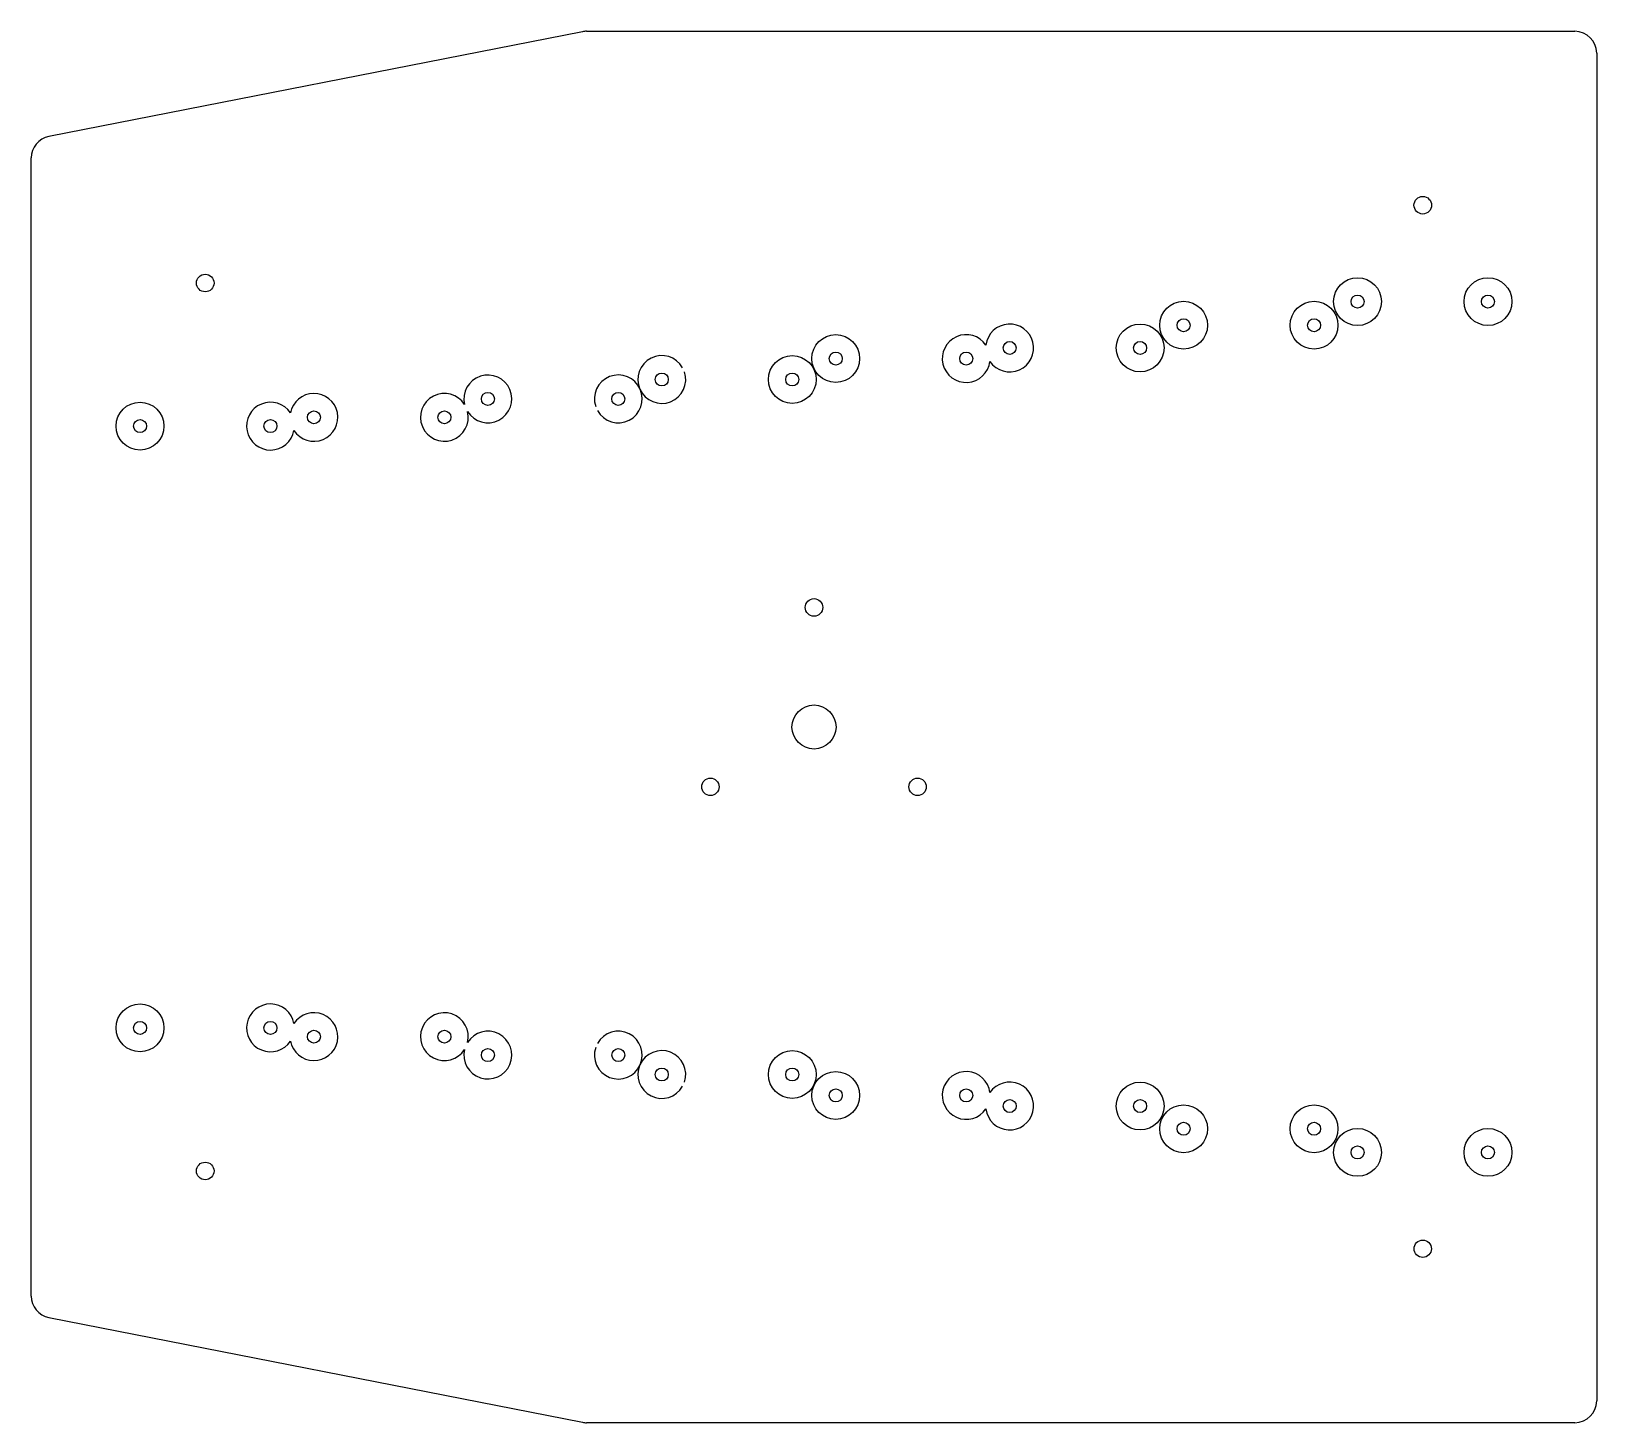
# Model space of a CAD drawing. Extents: x -9 to 9, y -8 to 8.
import ezdxf

# ---------------------------------------------------------------- set-up
doc = ezdxf.new("R2010")
doc.units = 0
doc.layers.get('0').update_dxf_attribs({"linetype": 'CONTINUOUS'})

msp = doc.modelspace()

# ---------------------------------------------------------------- linework, layer by layer
at = {"color": 7, "linetype": 'CONTINUOUS'}
for p, q in [((-2.663, 7.995), (-8.798, 6.79)), ((-2.615, 8), (8.75, 8)), ((9, 7.75), (9, -7.75)), ((-9, -6.544), (-9, 6.544)), ((-8.798, -6.79), (-2.663, -7.995)), ((8.75, -8), (-2.615, -8))]:
    msp.add_line(p, q, dxfattribs=at)
for centre, radius in [((7, 6), 0.101), ((-7, 5.105), 0.101), ((6.25, 4.892), 0.275), ((7.75, 4.892), 0.275), ((4.25, 4.62), 0.275), ((5.75, 4.62), 0.275), ((6.25, 4.892), 0.0747), ((7.75, 4.892), 0.0747), ((4.25, 4.62), 0.0748), ((5.75, 4.62), 0.0748), ((0.25, 4.237), 0.275), ((3.75, 4.359), 0.275), ((2.25, 4.359), 0.0747), ((3.75, 4.359), 0.0747), ((-0.25, 3.996), 0.275), ((0.25, 4.237), 0.0747), ((1.75, 4.237), 0.0747), ((-1.75, 3.996), 0.0747), ((-0.25, 3.996), 0.0747), ((-3.75, 3.773), 0.0747), ((-2.25, 3.773), 0.0748), ((-7.75, 3.46), 0.275), ((-5.75, 3.561), 0.0747), ((-4.25, 3.561), 0.0747), ((-7.75, 3.46), 0.0748), ((-6.25, 3.46), 0.0747), ((0, 1.375), 0.101), ((0, 0), 0.253), ((-1.191, -0.688), 0.1), ((1.191, -0.688), 0.1), ((-7.75, -3.46), 0.275), ((-7.75, -3.46), 0.0748), ((-6.25, -3.46), 0.0747), ((-5.75, -3.561), 0.0748), ((-4.25, -3.561), 0.0747), ((-3.75, -3.773), 0.0748), ((-2.25, -3.773), 0.0747), ((-0.25, -3.996), 0.275), ((-1.75, -3.996), 0.0747), ((-0.25, -3.996), 0.0747), ((0.25, -4.237), 0.275), ((3.75, -4.359), 0.275), ((0.25, -4.237), 0.0747), ((1.75, -4.237), 0.0747), ((2.25, -4.359), 0.0748), ((3.75, -4.359), 0.0747), ((4.25, -4.62), 0.275), ((5.75, -4.62), 0.275), ((4.25, -4.62), 0.0748), ((5.75, -4.62), 0.0748), ((6.25, -4.892), 0.275), ((7.75, -4.892), 0.275), ((6.25, -4.892), 0.0747), ((7.75, -4.892), 0.0747), ((-7, -5.105), 0.101), ((7, -6), 0.1)]:
    msp.add_circle(centre, radius, dxfattribs=at)
for centre, radius, start, end in [((-2.615, 7.75), 0.25, 90, 101.1178), ((8.75, 7.75), 0.25, 0, 90), ((-8.75, 6.544), 0.25, 101.1178, 180), ((1.75, 4.237), 0.275, 34.3531, 353.0281), ((2.25, 4.359), 0.275, 214.3531, 173.0281), ((-1.75, 3.996), 0.275, 29.423, 18.7081), ((-3.75, 3.773), 0.275, 212.1181, 193.7775), ((-2.25, 3.773), 0.275, 209.423, 198.7081), ((-5.75, 3.561), 0.275, 213.4063, 169.5439), ((-4.25, 3.561), 0.275, 32.1181, 13.7775), ((-6.25, 3.46), 0.275, 33.4063, 349.5439), ((-6.25, -3.46), 0.275, 10.4561, 326.5937), ((-5.75, -3.561), 0.275, 190.4561, 146.5937), ((-4.25, -3.561), 0.275, 346.2225, 327.8819), ((-3.75, -3.773), 0.275, 166.2225, 147.8819), ((-2.25, -3.773), 0.275, 161.2919, 150.577), ((-1.75, -3.996), 0.275, 341.2919, 330.577), ((1.75, -4.237), 0.275, 6.9719, 325.6469), ((2.25, -4.359), 0.275, 186.9719, 145.6469), ((-8.75, -6.544), 0.25, 180, 258.8822), ((8.75, -7.75), 0.25, 270, 0), ((-2.615, -7.75), 0.25, 258.8822, 270)]:
    msp.add_arc(centre, radius, start, end, dxfattribs=at)

doc.saveas('drawing.dxf')
